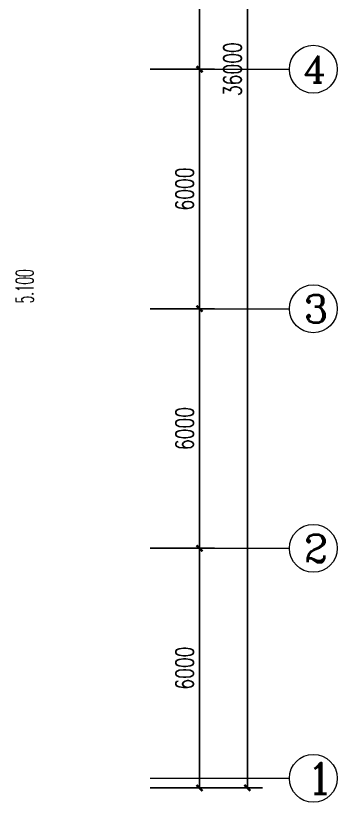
# Model space of a CAD drawing. Header units: inches. Extents: x -3272461 to -2504170, y 403793 to 1071042.
# Drawn here: x -2671428 to -2663376, y 505184 to 524883 of the extents above; entities that cross this region are included whole.
import ezdxf

# ---------------------------------------------------------------- set-up
doc = ezdxf.new("R2010")
doc.units = ezdxf.units.IN
doc.header["$LTSCALE"] = 1000
doc.header["$MEASUREMENT"] = 0
doc.layers.get('0').update_dxf_attribs({"lineweight": 18})
doc.layers.add('AXIS', color=30, linetype='Continuous', lineweight=18)
doc.layers.add('jc', color=8, linetype='Continuous', lineweight=18)
doc.styles.add('_TCH_AXIS', font='complex.shx', dxfattribs={"bigfont": 'gbcbig.shx'})
doc.styles.add('_TCH_DIM', font='simplex.shx', dxfattribs={"width": 0.7, "bigfont": 'gbcbig.shx'})
doc.styles.add('_TCH_DIM_T3', font='simplex.shx', dxfattribs={"width": 0.705882, "bigfont": 'gbcbig.shx'})
doc.dimstyles.new('_TCH_ARCH&&150', dxfattribs={"dimtxt": 446.25, "dimasz": 150, "dimexe": 375, "dimexo": 450, "dimgap": 150, "dimtad": 1, "dimdec": 0, "dimzin": 0, "dimdsep": 46, "dimtxsty": '_TCH_DIM_T3', "dimblk": 'ARCHTICK', "dimcen": 0.09, "dimdle": 300, "dimclrt": 7, "dimazin": 2, "dimtfac": 1, "dimtdec": 0, "dimtix": 1, "dimtmove": 2, "dimatfit": 3, "dimfxl": 1, "dimtolj": 1, "dimarcsym": 0})

# ---------------------------------------------------------------- blocks, each defined once
blk = doc.blocks.new('_ArchTick_0')
at = {"color": 0, "linetype": 'ByBlock'}
blk.add_lwpolyline([(-0.5, -0.5, 0.4, 0.4, 0), (0.5, 0.5, 0.4, 0.4, 0)], format="xyseb", dxfattribs=at)
blk = doc.blocks.new('*X151')
at = {"layer": 'AXIS', "color": 0, "lineweight": -2}
for p, q in [((-2668061, 541544), (-2665251, 541544)), ((-2665626, 505544), (-2665626, 541544)), ((-2668061, 505544), (-2665251, 505544))]:
    blk.add_line(p, q, dxfattribs=at)
at = {"layer": 'AXIS', "color": 0, "lineweight": -2, "xscale": 150, "yscale": 150, "zscale": 150}
for p, rotation in [((-2665626, 541544), 90), ((-2665626, 505544), 270)]:
    blk.add_blockref('_ArchTick_0', p, dxfattribs=dict(at, rotation=rotation))
at = {"layer": 'AXIS', "color": 7, "insert": (-2665999, 523544), "char_height": 446.2, "width": 2070, "attachment_point": 5, "rotation": 90, "style": '_TCH_DIM_T3'}
blk.add_mtext('36000', dxfattribs=at)
blk = doc.blocks.new('_ARCHTICK')
at = {"color": 0, "linetype": 'ByBlock', "const_width": 0.4}
blk.add_lwpolyline([(-0.5, -0.5), (0.5, 0.5)], dxfattribs=at)
blk = doc.blocks.new('*X152')
at = {"layer": 'AXIS', "color": 0, "lineweight": -2}
for p, q in [((-2668061, 511544), (-2666451, 511544)), ((-2666826, 505544), (-2666826, 511544)), ((-2668061, 505544), (-2666451, 505544))]:
    blk.add_line(p, q, dxfattribs=at)
at = {"layer": 'AXIS', "color": 0, "lineweight": -2, "xscale": 150, "yscale": 150, "zscale": 150}
for p, rotation in [((-2666826, 511544), 90), ((-2666826, 505544), 270)]:
    blk.add_blockref('_ArchTick_0', p, dxfattribs=dict(at, rotation=rotation))
at = {"layer": 'AXIS', "color": 7, "insert": (-2667199, 508544), "char_height": 446.2, "width": 1665, "attachment_point": 5, "rotation": 90, "style": '_TCH_DIM_T3'}
blk.add_mtext('6000', dxfattribs=at)
blk = doc.blocks.new('*X153')
at = {"layer": 'AXIS', "color": 0, "lineweight": -2}
for p, q in [((-2668061, 517544), (-2666451, 517544)), ((-2666826, 511544), (-2666826, 517544)), ((-2668061, 511544), (-2666451, 511544))]:
    blk.add_line(p, q, dxfattribs=at)
at = {"layer": 'AXIS', "color": 0, "lineweight": -2, "xscale": 150, "yscale": 150, "zscale": 150}
for p, rotation in [((-2666826, 517544), 90), ((-2666826, 511544), 270)]:
    blk.add_blockref('_ArchTick_0', p, dxfattribs=dict(at, rotation=rotation))
at = {"layer": 'AXIS', "color": 7, "insert": (-2667199, 514544), "char_height": 446.2, "width": 1665, "attachment_point": 5, "rotation": 90, "style": '_TCH_DIM_T3'}
blk.add_mtext('6000', dxfattribs=at)
blk = doc.blocks.new('*X154')
at = {"layer": 'AXIS', "color": 0, "lineweight": -2}
for p, q in [((-2668061, 523544), (-2666451, 523544)), ((-2666826, 517544), (-2666826, 523544)), ((-2668061, 517544), (-2666451, 517544))]:
    blk.add_line(p, q, dxfattribs=at)
at = {"layer": 'AXIS', "color": 0, "lineweight": -2, "xscale": 150, "yscale": 150, "zscale": 150}
for p, rotation in [((-2666826, 523544), 90), ((-2666826, 517544), 270)]:
    blk.add_blockref('_ArchTick_0', p, dxfattribs=dict(at, rotation=rotation))
at = {"layer": 'AXIS', "color": 7, "insert": (-2667199, 520544), "char_height": 446.2, "width": 1665, "attachment_point": 5, "rotation": 90, "style": '_TCH_DIM_T3'}
blk.add_mtext('6000', dxfattribs=at)
blk = doc.blocks.new('*X155')
at = {"layer": 'AXIS', "color": 0, "lineweight": -2}
for p, q in [((-2668061, 529544), (-2666451, 529544)), ((-2666826, 523544), (-2666826, 529544)), ((-2668061, 523544), (-2666451, 523544))]:
    blk.add_line(p, q, dxfattribs=at)
at = {"layer": 'AXIS', "color": 0, "lineweight": -2, "xscale": 150, "yscale": 150, "zscale": 150}
for p, rotation in [((-2666826, 529544), 90), ((-2666826, 523544), 270)]:
    blk.add_blockref('_ArchTick_0', p, dxfattribs=dict(at, rotation=rotation))
at = {"layer": 'AXIS', "color": 7, "insert": (-2667199, 526544), "char_height": 446.2, "width": 1665, "attachment_point": 5, "rotation": 90, "style": '_TCH_DIM_T3'}
blk.add_mtext('6000', dxfattribs=at)

msp = doc.modelspace()

# ---------------------------------------------------------------- linework, layer by layer
at = {"layer": 'AXIS'}
for p, q in [((-2668060.5, 523543.8), (-2664576.1, 523543.8)), ((-2668060.5, 517543.8), (-2664576.1, 517543.8)), ((-2668060.5, 511543.8), (-2664576.1, 511543.8)), ((-2668060.5, 505783.8), (-2664576.1, 505783.8))]:
    msp.add_line(p, q, dxfattribs=at)
for centre in [(-2663976.1, 523543.8), (-2663976.1, 517543.8), (-2663976.1, 511543.8), (-2663976.1, 505783.8)]:
    msp.add_circle(centre, 600, dxfattribs=at)

# ---------------------------------------------------------------- texts
at = {"layer": 'AXIS', "color": 7, "style": '_TCH_AXIS'}
for s, height, p in [('4', 668.2, (-2664230.6, 523209.7)), ('3', 698.9, (-2664209.1, 517194.3)), ('2', 698.9, (-2664209.1, 511194.3)), ('1', 772.1, (-2664141.6, 505397.7))]:
    msp.add_text(s, height=height, dxfattribs=at).set_placement(p)
at = {"layer": 'jc', "style": '_TCH_DIM', "width": 0.494118}
msp.add_text('5.100', height=446.25, rotation=90, dxfattribs=at).set_placement((-2670982.1, 517679.8))

# ---------------------------------------------------------------- dimensions: what is measured, and where the dimension line sits
at = {"layer": 'AXIS'}
for base, p1, p2, picture, middle in [((-2665626.1, 541543.8), (-2668960.5, 505543.8), (-2668960.5, 541543.8), '*X151', (-2665999.2, 523543.8)), ((-2666826.1, 529543.8), (-2668960.5, 523543.8), (-2668960.5, 529543.8), '*X155', (-2667199.2, 526543.8)), ((-2666826.1, 523543.8), (-2668960.5, 517543.8), (-2668960.5, 523543.8), '*X154', (-2667199.2, 520543.8)), ((-2666826.1, 517543.8), (-2668960.5, 511543.8), (-2668960.5, 517543.8), '*X153', (-2667199.2, 514543.8)), ((-2666826.1, 511543.8), (-2668960.5, 505543.8), (-2668960.5, 511543.8), '*X152', (-2667199.2, 508543.8))]:
    dim = msp.add_linear_dim(base=base, p1=p1, p2=p2, angle=90, dimstyle='_TCH_ARCH&&150', override={"dimexo": 900, "dimsah": 1, "dimtzin": 0}, dxfattribs=at)
    dim.commit()
    dim.dimension.update_dxf_attribs({"geometry": picture, "text_midpoint": middle})

doc.saveas('drawing.dxf')
